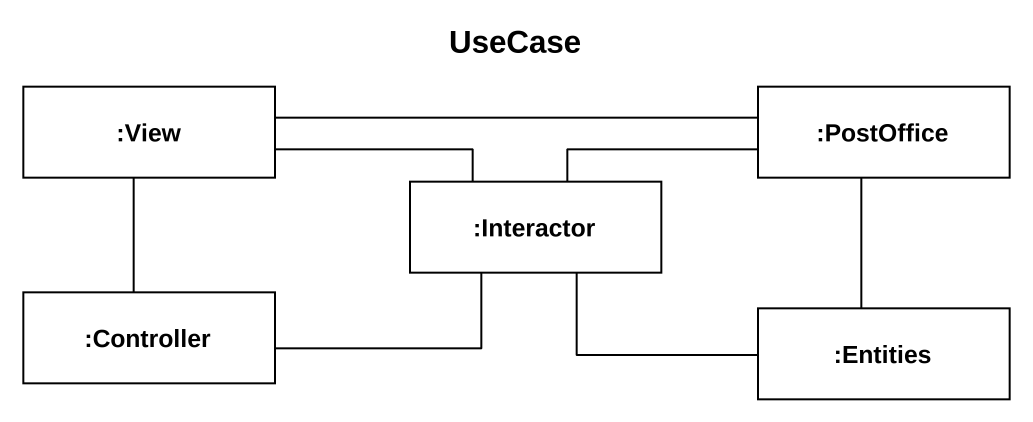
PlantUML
@startuml
title UseCase
rectangle ":View" as View
rectangle ":PostOffice" as PostOffice
rectangle ":Interactor" as Interactor
rectangle ":Controller" as Controller
rectangle ":Entities" as Entities
View -right- PostOffice
View -right- Interactor
View -- Controller
PostOffice -- Entities
Interactor -right- PostOffice
Interactor -right- Entities
Controller -right- Interactor
@enduml
